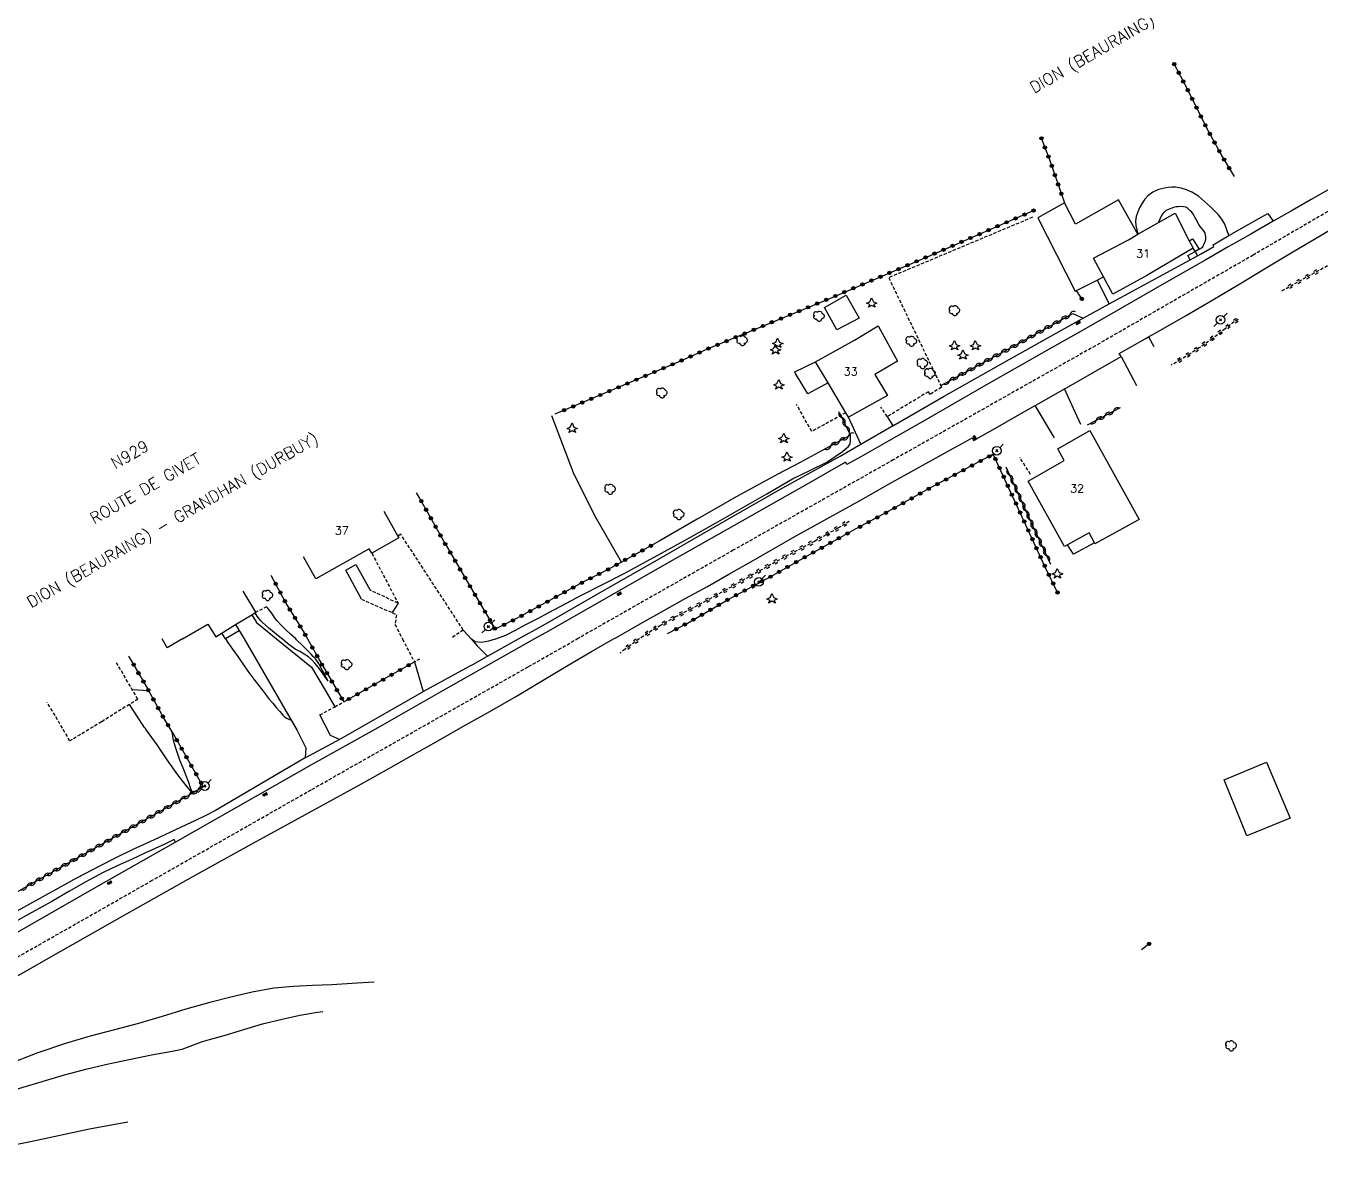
# Model space of a CAD drawing. Header units: millimetres. Extents: x 215000 to 216002, y 109000 to 110000.
# Drawn here: x 215558 to 215755.9, y 109591.9 to 109764.8 of the extents above; entities that cross this region are included whole.
import ezdxf
from ezdxf.enums import TextEntityAlignment as Align

# ---------------------------------------------------------------- set-up
doc = ezdxf.new("R2010")
doc.units = ezdxf.units.MM
doc.linetypes.add('DASHED', pattern=[0.75, 0.5, -0.25])
doc.layers.get('0').update_dxf_attribs({"linetype": 'CONTINUOUS'})
for name, color, linetype in [('W0001', 6, 'DASHED'), ('W0008', 7, 'CONTINUOUS'), ('W0014', 7, 'CONTINUOUS'), ('W0017', 7, 'CONTINUOUS'), ('W0101', 7, 'CONTINUOUS'), ('W0104', 1, 'CONTINUOUS'), ('W0105', 7, 'CONTINUOUS'), ('W0112', 1, 'DASHED'), ('W0211', 2, 'CONTINUOUS'), ('W0214', 2, 'CONTINUOUS'), ('W0220', 5, 'DASHED'), ('W0300', 7, 'CONTINUOUS'), ('W0303', 7, 'CONTINUOUS'), ('W0310', 3, 'CONTINUOUS'), ('W0322', 7, 'CONTINUOUS'), ('W0323', 7, 'CONTINUOUS'), ('W0330', 7, 'CONTINUOUS'), ('W0401', 7, 'CONTINUOUS'), ('W0473', 7, 'CONTINUOUS'), ('W0515', 5, 'CONTINUOUS'), ('W0989', 7, 'CONTINUOUS'), ('W0990', 7, 'CONTINUOUS'), ('W0991', 7, 'CONTINUOUS')]:
    doc.layers.add(name, color=color, linetype=linetype)
doc.styles.get("Standard").update_dxf_attribs({"font": 'romans.shx', "width": 0.85})

# ---------------------------------------------------------------- blocks, each defined once
blk = doc.blocks.new('T300')
for p, q in [((-0.8, 0.51), (-0.86, 0.34)), ((-0.86, 0.34), (-0.86, 0.17)), ((-0.86, 0.17), (-0.74, 0.06)), ((-0.69, 0.63), (-0.8, 0.51)), ((-0.8, -0.06), (-0.74, 0.06)), ((-0.74, 0.06), (-0.69, 0.11)), ((-0.57, 0.69), (-0.69, 0.63)), ((-0.46, 0.69), (-0.57, 0.69)), ((-0.29, 0.63), (-0.46, 0.69)), ((-0.29, 0.63), (-0.17, 0.74)), ((-0.23, 0.57), (-0.29, 0.63)), ((-0.17, 0.74), (-0.06, 0.8)), ((-0.06, 0.8), (0.06, 0.8)), ((0.06, 0.8), (0.23, 0.74)), ((0.23, 0.74), (0.34, 0.63)), ((0.34, 0.63), (0.4, 0.51)), ((0.46, 0.46), (0.34, 0.46)), ((0.4, 0.51), (0.4, 0.46)), ((0.57, 0.4), (0.46, 0.46)), ((0.57, 0.4), (0.69, 0.29)), ((0.69, 0.29), (0.74, 0.17)), ((0.74, 0.06), (0.69, -0.17)), ((0.74, 0.17), (0.74, 0.06)), ((-0.8, -0.17), (-0.8, -0.06)), ((-0.8, -0.23), (-0.8, -0.17)), ((-0.74, -0.34), (-0.8, -0.23)), ((-0.69, -0.4), (-0.74, -0.34)), ((-0.51, -0.46), (-0.69, -0.4)), ((-0.4, -0.46), (-0.51, -0.46)), ((-0.4, -0.46), (-0.34, -0.46)), ((-0.34, -0.46), (-0.34, -0.4)), ((-0.34, -0.51), (-0.34, -0.46)), ((-0.29, -0.63), (-0.34, -0.51)), ((-0.17, -0.74), (-0.29, -0.63)), ((-0.06, -0.8), (-0.17, -0.74)), ((0.06, -0.8), (-0.06, -0.8)), ((0.17, -0.74), (0.06, -0.8)), ((0.23, -0.69), (0.17, -0.74)), ((0.29, -0.46), (0.23, -0.46)), ((0.29, -0.63), (0.23, -0.69)), ((0.46, -0.4), (0.29, -0.46)), ((0.34, -0.51), (0.29, -0.63)), ((0.34, -0.51), (0.34, -0.46)), ((0.57, -0.34), (0.46, -0.4)), ((0.63, -0.29), (0.57, -0.34)), ((0.69, -0.17), (0.63, -0.29))]:
    blk.add_line(p, q)
blk = doc.blocks.new('T303')
for p, q in [((-0.77, 0), (-0.28, 0.21)), ((-0.28, -0.21), (-0.77, 0)), ((-0.28, 0.21), (0, 0.83)), ((0, 0.83), (0.28, 0.21)), ((0.28, 0.21), (0.83, 0)), ((0.83, 0), (0.28, -0.21)), ((-0.49, -0.63), (-0.28, -0.21)), ((0, -0.35), (-0.49, -0.63)), ((0.56, -0.63), (0, -0.35)), ((0.28, -0.21), (0.56, -0.63))]:
    blk.add_line(p, q)
blk = doc.blocks.new('T473')
for p, q in [((-0.166667, 0.166667), (0.166667, -0.166667)), ((-0.166667, -0.166667), (0.166667, 0.166667)), ((0.500001, 0.500001), (1.000002, 1.000002)), ((-1.000002, -1.000002), (-0.500001, -0.500001))]:
    blk.add_line(p, q)
blk.add_ellipse((0, 0), major_axis=(0.471405, 0.471405), ratio=1, start_param=5.4977871438, end_param=11.780972451)
blk = doc.blocks.new('T401')
for p, q in [((-0.3, 0.3), (0, 0.3)), ((-0.3, -0.25), (-0.3, 0.3)), ((-0.3, 0.15), (0, 0.15)), ((-0.3, 0), (0, 0)), ((0, 0.3), (0, -0.25)), ((-0.3, -0.15), (0, -0.15)), ((-0.3, -0.25), (-0.3, -0.3)), ((-0.3, -0.3), (0, -0.3)), ((0, -0.3), (0, -0.25))]:
    blk.add_line(p, q)
blk = doc.blocks.new('t220o')
at = {"color": 0, "linetype": 'Continuous'}
for p, q in [((-0.25, 0.25), (0.25, 0.25)), ((-0.25, -0.25), (0.25, -0.25))]:
    blk.add_line(p, q, dxfattribs=at)
blk = doc.blocks.new('t323o')
at = {"color": 0, "linetype": 'Continuous'}
for radius in [0.25, 0.15]:
    blk.add_circle((0, 0), radius, dxfattribs=at)
blk = doc.blocks.new('t310o')
at = {"color": 0, "linetype": 'Continuous'}
for centre, start, end in [((-0.5, 0.38), 216.8699, 323.1304), ((0.5, -0.37), 36.8699, 143.1303)]:
    blk.add_arc(centre, 0.625, start, end, dxfattribs=at)
blk = doc.blocks.new('t322o')
at = {"color": 0, "linetype": 'Continuous'}
for radius in [0.25, 0.15]:
    blk.add_circle((0, 0), radius, dxfattribs=at)

msp = doc.modelspace()

# ---------------------------------------------------------------- linework, layer by layer
at = {"layer": 'W0001'}
for points in [[(215868.84, 109800.51), (215865.46, 109798.6), (215845.57, 109787.42), (215812.33, 109768.33), (215787.76, 109754.2), (215766.14, 109741.65), (215745.66, 109729.71), (215721.54, 109715.84), (215690.62, 109698.39), (215666.14, 109684.57), (215642.26, 109671)], [(215554.7, 109621.24), (215577.05, 109633.95), (215601.71, 109648.01), (215634.86, 109666.79), (215642.26, 109671)]]:
    msp.add_lwpolyline(points, dxfattribs=at)
at = {"layer": 'W0008'}
for points in [[(215794.54, 109762.17), (215794.71, 109761.82), (215793.49, 109761.04), (215792.26, 109760.26), (215791.03, 109759.5), (215789.1, 109758.34), (215787.14, 109757.21), (215785.19, 109756.09), (215783.2, 109754.95), (215781.21, 109753.82), (215779.23, 109752.67), (215778.24, 109752.09), (215777.26, 109751.5), (215776.27, 109750.92), (215773.47, 109749.27), (215770.66, 109747.64), (215767.86, 109746), (215764.4, 109743.95), (215760.93, 109741.9), (215757.46, 109739.87), (215754.55, 109738.2), (215751.63, 109736.54), (215748.7, 109734.89)], [(215725.19, 109714.65), (215727.17, 109715.78), (215729.16, 109716.9), (215729.65, 109717.18), (215731.14, 109718.03), (215735.31, 109720.44), (215739.47, 109722.88), (215743.61, 109725.33), (215747.67, 109727.76), (215751.73, 109730.19), (215755.79, 109732.61), (215759.39, 109734.72)], [(215702.9, 109701.37), (215706.26, 109703.26), (215709.61, 109705.16), (215712.3, 109706.68), (215712.96, 109707.05), (215716.82, 109709.26), (215717.13, 109709.43), (215721.29, 109711.82), (215725.45, 109714.21)], [(215725.45, 109714.21), (215725.19, 109714.65)], [(215647.82, 109671), (215648.17, 109671.2), (215651.89, 109673.3), (215655.62, 109675.4), (215658.9, 109677.23), (215662.19, 109679.05), (215665.47, 109680.89), (215668.84, 109682.8), (215672.2, 109684.73), (215675.56, 109686.65), (215678.97, 109688.56), (215682.38, 109690.45), (215685.8, 109692.35), (215690.01, 109694.71), (215694.21, 109697.08), (215698.43, 109699.42), (215699.85, 109700.19), (215701.27, 109700.97), (215702.69, 109701.74), (215702.9, 109701.37)], [(215609.32, 109648.83), (215613.11, 109650.98), (215616.9, 109653.13), (215620.69, 109655.29), (215624.8, 109657.61), (215628.92, 109659.93), (215633.01, 109662.28), (215636.83, 109664.54), (215640.64, 109666.82), (215644.46, 109669.07), (215647.82, 109671)], [(215553.15, 109617.49), (215563.29, 109623.27), (215573.44, 109629.03), (215583.61, 109634.74), (215592.17, 109639.46), (215600.74, 109644.15), (215609.32, 109648.83)], [(215580.87, 109639.91), (215568.36, 109632.86), (215552.76, 109623.91), (215550.82, 109624.39)]]:
    msp.add_lwpolyline(points, dxfattribs=at)
at = {"layer": 'W0014'}
for points in [[(215740.79, 109732.05), (215741.94, 109732.7), (215746.54, 109735.29), (215747.92, 109736.09), (215748.7, 109734.89)], [(215748.7, 109734.89), (215745.28, 109732.93), (215741.85, 109730.96), (215738.42, 109729), (215732.06, 109725.35), (215725.7, 109721.69), (215719.33, 109718.05), (215714.47, 109715.3), (215709.61, 109712.56), (215704.76, 109709.81), (215699.81, 109706.98), (215694.87, 109704.13), (215689.93, 109701.3), (215687.8, 109700.09), (215685.67, 109698.88), (215683.54, 109697.67), (215683.3, 109698.02), (215677.8, 109694.9), (215667.45, 109689.01), (215656.1, 109682.61), (215643.85, 109675.6), (215637.9, 109672.21), (215635.74, 109671)], [(215737.72, 109729.88), (215739.66, 109731.02), (215739.55, 109731.29), (215740.79, 109732.05)], [(215684.08, 109699.89), (215685.66, 109700.8), (215690.41, 109703.54), (215690.53, 109703.61), (215698.4, 109708.13), (215709.18, 109714.21), (215718.54, 109719.45), (215719.64, 109720.05), (215723.64, 109722.23), (215736.04, 109728.96), (215737.16, 109729.57), (215737.72, 109729.88)], [(215633.31, 109671), (215637.01, 109673.07), (215647.1, 109678.88), (215653.83, 109682.69), (215664.08, 109688.6), (215673.28, 109693.86), (215682.52, 109698.94)], [(215682.52, 109698.94), (215684.08, 109699.89)], [(215600.68, 109652.81), (215606.09, 109655.72), (215618.68, 109662.92), (215618.75, 109662.96), (215625.81, 109666.82), (215626.31, 109667.1), (215628.58, 109668.36), (215633.31, 109671)], [(215635.74, 109671), (215631.06, 109668.37), (215621.78, 109663.14), (215611.8, 109657.41), (215601.9, 109651.91)], [(215600.68, 109652.81), (215586.99, 109644.76), (215585.38, 109643.94), (215584.1, 109643.36), (215577.58, 109640.3), (215574.21, 109638.76), (215571.6, 109637.47), (215569.32, 109636.31), (215565.7, 109634.44), (215555.66, 109628.86), (215549.07, 109625.12), (215548.21, 109624.63), (215530.85, 109614.54), (215531.41, 109613.18)], [(215601.9, 109651.91), (215580.87, 109639.91)], [(215580.87, 109639.91), (215580.67, 109640.34), (215579.2, 109639.65), (215577.73, 109638.97), (215576.27, 109638.28), (215574.1, 109637.29), (215571.93, 109636.3), (215569.78, 109635.27), (215567.14, 109633.86), (215564.54, 109632.37), (215561.94, 109630.88), (215558.86, 109629.18), (215555.79, 109627.46), (215552.78, 109625.66), (215552.12, 109625.24), (215551.47, 109624.82), (215550.82, 109624.39)]]:
    msp.add_lwpolyline(points, dxfattribs=at)
at = {"layer": 'W0017'}
for points in [[(215721.78, 109725.88), (215723.64, 109722.23)], [(215718.07, 109720.79), (215719.64, 109720.05)], [(215729.65, 109717.18), (215730.47, 109715.71)], [(215725.45, 109714.21), (215727.81, 109709.78)], [(215719.32, 109703.82), (215716.82, 109709.26)], [(215715.27, 109701.77), (215712.3, 109706.68)], [(215685.66, 109700.8), (215683.76, 109704.92)], [(215689.71, 109705.01), (215690.53, 109703.61)], [(215592.52, 109674.69), (215593.22, 109673.5), (215596.32, 109671)], [(215590.05, 109673.2), (215591.33, 109671)], [(215591.33, 109671), (215599.44, 109657.03)], [(215596.32, 109671), (215601.67, 109666.69), (215603.91, 109662.93)], [(215624.85, 109672.37), (215624.99, 109672.21), (215626.05, 109671)], [(215626.05, 109671), (215626.96, 109669.97), (215628.58, 109668.36)], [(215617.38, 109667.49), (215618.75, 109662.96)], [(215603.91, 109662.93), (215605.21, 109660.63)], [(215605.91, 109655.62), (215604.53, 109656.24), (215602.92, 109659.39)], [(215599.44, 109657.03), (215600.78, 109654.37), (215600.68, 109652.81)]]:
    msp.add_lwpolyline(points, dxfattribs=at)
at = {"layer": 'W0101'}
for points in [[(215726.59, 109732.05), (215728.04, 109732.88), (215731.18, 109734.69), (215733.71, 109736.13), (215735.89, 109731.89), (215736.47, 109730.76)], [(215724.19, 109723.74), (215722.77, 109726.38), (215721.26, 109729.21), (215726.59, 109732.05)], [(215736.47, 109730.76), (215729.38, 109726.59)], [(215729.38, 109726.59), (215728.92, 109726.32), (215724.19, 109723.74)], [(215612.72, 109690.55), (215614.85, 109686.73), (215614.99, 109686.47), (215610.89, 109684.1), (215610.49, 109684.8), (215602.32, 109680.22)], [(215602.32, 109680.22), (215600.44, 109683.58)], [(215581.92, 109671), (215585.79, 109673.27), (215587, 109671.35), (215590.05, 109673.2), (215592.52, 109674.69), (215593.15, 109675.08), (215591.18, 109678.32)], [(215581.92, 109671), (215579.59, 109669.64), (215578.79, 109671)]]:
    msp.add_lwpolyline(points, dxfattribs=at)
for points in [[(215687.8, 109711.45), (215689.76, 109708.21), (215683.76, 109704.92), (215683.37, 109705.6), (215680.65, 109710.19), (215678.75, 109713.4), (215684.68, 109716.72), (215688.3, 109718.88), (215691.27, 109713.5)], [(215720.69, 109702.89), (215728.22, 109689.28), (215721.44, 109685.55), (215721.37, 109685.7), (215720.59, 109687.22), (215717.25, 109685.39), (215716.82, 109685.16), (215711.24, 109695.13), (215716.76, 109698.32), (215715.77, 109700.07)]]:
    msp.add_lwpolyline(points, close=True, dxfattribs=at)
at = {"layer": 'W0104'}
for points in [[(215728.04, 109732.88), (215725.05, 109738.18), (215718.51, 109734.45), (215716.82, 109737.68), (215712.72, 109735.42), (215718.46, 109724.19), (215718.64, 109724.29), (215721.78, 109725.88), (215722.77, 109726.38)], [(215680.65, 109710.19), (215677.55, 109708.47), (215675.69, 109711.58), (215675.56, 109711.84), (215678.75, 109713.4)], [(215721.37, 109685.7), (215718.2, 109683.95), (215717.25, 109685.39)]]:
    msp.add_lwpolyline(points, dxfattribs=at)
for points in [[(215680.12, 109721.7), (215683.41, 109723.56), (215685.4, 109720.08), (215682, 109718.26)], [(215744.7, 109640.9), (215741.21, 109649.48), (215747.72, 109652.19), (215751.31, 109643.6)]]:
    msp.add_lwpolyline(points, close=True, dxfattribs=at)
at = {"layer": 'W0105'}
for points in [[(215735.89, 109731.89), (215736.38, 109732.2), (215737.38, 109730.59), (215736.8, 109730.23), (215736.47, 109730.76)], [(215736.04, 109728.96), (215735.68, 109729.63), (215736.8, 109730.23), (215737.15, 109729.59), (215737.16, 109729.57)], [(215609.29, 109677.07), (215606.88, 109681.54), (215608.44, 109682.41), (215610.64, 109678.46)], [(215614.88, 109676.48), (215614, 109675.03)], [(215588.49, 109671), (215587.93, 109671.91)], [(215590.59, 109672.27), (215588.49, 109671)]]:
    msp.add_lwpolyline(points, dxfattribs=at)
at = {"layer": 'W0112'}
for points in [[(215711.9, 109735.48), (215689.92, 109726.25)], [(215689.92, 109726.25), (215697.89, 109709.74)], [(215697.89, 109709.74), (215697.99, 109709.49), (215696.24, 109708.4), (215696, 109708.81), (215689.71, 109705.01), (215688.72, 109706.44)], [(215683.37, 109705.6), (215678.15, 109702.74), (215675.84, 109706.85)], [(215711.59, 109696.17), (215710, 109698.73)], [(215624.85, 109672.37), (215615.31, 109687.01), (215614.85, 109686.73)], [(215610.89, 109684.1), (215614.88, 109676.48), (215614.6, 109676.64)], [(215609.29, 109677.07), (215614, 109675.03)], [(215614.88, 109676.48), (215610.64, 109678.46)], [(215594.79, 109675.93), (215593.15, 109675.08)], [(215614, 109675.03), (215614.65, 109674.67), (215614.41, 109673.23), (215615.56, 109671)], [(215615.56, 109671), (215617.38, 109667.49)], [(215624.85, 109672.37), (215623.01, 109671.13)], [(215575.11, 109661.8), (215571.84, 109667.34)], [(215618.19, 109667.94), (215617.38, 109667.49)], [(215575.11, 109661.8), (215573.81, 109661), (215569.54, 109658.33), (215569.53, 109658.32), (215564.71, 109655.42), (215562.03, 109659.97), (215561.2, 109661.3)], [(215602.92, 109659.39), (215605.21, 109660.63), (215606.59, 109661.38)]]:
    msp.add_lwpolyline(points, dxfattribs=at)
at = {"layer": 'W0211'}
for points in [[(215741.94, 109732.7), (215741.62, 109733.56), (215741.3, 109734.41), (215740.89, 109735.21), (215740.36, 109735.88), (215739.75, 109736.49), (215739.11, 109737.08), (215738.22, 109737.91), (215737.29, 109738.7), (215736.27, 109739.34), (215735.48, 109739.68), (215734.64, 109739.95), (215733.79, 109740.09), (215733.22, 109740.1), (215732.64, 109740.05), (215732.08, 109739.96), (215731.17, 109739.71), (215730.3, 109739.32), (215729.55, 109738.79), (215729.07, 109738.27), (215728.66, 109737.65), (215728.32, 109737.01), (215728.01, 109736.32), (215727.76, 109735.6), (215727.64, 109734.87), (215727.7, 109734.21), (215727.87, 109733.55), (215728.04, 109732.88)], [(215679.77, 109699.81), (215676.37, 109698.01), (215672.96, 109696.21), (215669.58, 109694.38), (215666.58, 109692.72), (215663.6, 109691.03), (215660.63, 109689.33), (215658.69, 109688.21), (215656.76, 109687.08), (215654.83, 109685.95)], [(215599.23, 109671), (215598.46, 109671.74), (215597.74, 109672.42), (215597.02, 109673.09), (215596.36, 109673.82), (215596.01, 109674.29), (215595.67, 109674.78), (215595.33, 109675.26), (215595.15, 109675.49), (215594.97, 109675.71), (215594.79, 109675.93)], [(215588.49, 109671), (215588.85, 109670.48), (215589.22, 109669.96), (215589.58, 109669.45), (215590.36, 109668.33), (215591.13, 109667.21), (215591.91, 109666.09), (215592.98, 109664.65), (215594.08, 109663.22), (215595.2, 109661.82), (215595.73, 109661.17), (215596.26, 109660.54), (215596.8, 109659.91), (215597.04, 109659.62), (215597.27, 109659.34), (215597.54, 109659.09), (215597.85, 109658.9), (215598.2, 109658.74), (215598.54, 109658.58)], [(215604.21, 109664.55), (215603.99, 109664.97), (215603.76, 109665.39), (215603.53, 109665.8), (215603.14, 109666.52), (215602.75, 109667.23), (215602.29, 109667.9), (215601.93, 109668.33), (215601.54, 109668.74), (215601.14, 109669.14), (215600.26, 109670.02), (215599.36, 109670.88), (215599.23, 109671)], [(215576.76, 109663.07), (215574.26, 109663.23)], [(215583.46, 109647.42), (215583.17, 109648.23), (215582.88, 109649.04), (215582.58, 109649.84), (215582.06, 109651.17), (215581.52, 109652.49), (215581.04, 109653.83), (215580.83, 109654.48), (215580.64, 109655.14), (215580.49, 109655.8), (215580.43, 109656.14), (215580.38, 109656.47), (215580.33, 109656.8)], [(215611.23, 109618.52), (215608.61, 109618.37), (215604.77, 109618.14), (215601.8, 109618.01), (215598.83, 109617.88), (215595.89, 109617.6), (215592.6, 109617.01), (215589.33, 109616.24), (215586.08, 109615.4), (215582.44, 109614.38), (215578.82, 109613.27), (215575.2, 109612.19), (215571.51, 109611.21), (215567.82, 109610.25), (215564.16, 109609.2), (215559.65, 109607.65), (215555.2, 109605.95)]]:
    msp.add_lwpolyline(points, dxfattribs=at)
at = {"layer": 'W0214'}
for points in [[(215737.38, 109730.59), (215737.52, 109730.66), (215737.65, 109730.72), (215737.78, 109730.8), (215737.94, 109730.98), (215738.07, 109731.2), (215738.19, 109731.44), (215738.29, 109731.66), (215738.37, 109731.9), (215738.42, 109732.13), (215738.44, 109732.47), (215738.39, 109732.82), (215738.29, 109733.15), (215738.08, 109733.47), (215737.8, 109733.76), (215737.54, 109734.07), (215737.34, 109734.4), (215737.16, 109734.76), (215736.98, 109735.1), (215736.76, 109735.5), (215736.53, 109735.89), (215736.26, 109736.25), (215735.98, 109736.54), (215735.68, 109736.81), (215735.35, 109737.01), (215734.98, 109737.1), (215734.58, 109737.12), (215734.18, 109737.1), (215733.9, 109737.07), (215733.62, 109737.01), (215733.35, 109736.93), (215732.8, 109736.73), (215732.27, 109736.45), (215731.84, 109736.09), (215731.57, 109735.67), (215731.38, 109735.18), (215731.18, 109734.69)], [(215629.77, 109671), (215629.86, 109671.02), (215631.39, 109671.59), (215632.87, 109672.36), (215634.33, 109673.15), (215636.15, 109674.09), (215637.96, 109675.06), (215639.76, 109676.03), (215642.95, 109677.68), (215646.15, 109679.32), (215649.34, 109680.98), (215654.07, 109683.51), (215658.77, 109686.09), (215663.45, 109688.7), (215667.38, 109690.95), (215671.3, 109693.22), (215675.23, 109695.47), (215677.84, 109696.77), (215680.46, 109698.06), (215682.83, 109699.69), (215683.28, 109700.04), (215683.72, 109700.41), (215684.02, 109700.83), (215684.1, 109701.25), (215684.09, 109701.71), (215684.08, 109702.16)], [(215597.14, 109671), (215596.81, 109671.26), (215595.67, 109672.22), (215595.14, 109672.65), (215594.61, 109673.09), (215594.11, 109673.57), (215593.91, 109673.79), (215593.72, 109674.02), (215593.53, 109674.26), (215593.36, 109674.5), (215593.2, 109674.76), (215593.04, 109675.01)], [(215604.21, 109664.55), (215603.7, 109665.28), (215603.19, 109666.01), (215602.65, 109666.71), (215602.19, 109667.26), (215601.7, 109667.79), (215601.18, 109668.27), (215600.54, 109668.7), (215599.85, 109669.07), (215599.17, 109669.46), (215597.97, 109670.33), (215597.14, 109671)], [(215624.99, 109672.21), (215625.53, 109671.62), (215626.08, 109671.04), (215626.13, 109671)], [(215626.13, 109671), (215626.68, 109670.63), (215627.67, 109670.51), (215628.78, 109670.73), (215629.77, 109671)], [(215583.46, 109647.42), (215582.7, 109648.36), (215581.94, 109649.3), (215581.19, 109650.24), (215579.58, 109652.5), (215578.03, 109654.8), (215576.43, 109657.06), (215576.25, 109657.3), (215576.07, 109657.54), (215575.89, 109657.78), (215573.81, 109661)]]:
    msp.add_lwpolyline(points, dxfattribs=at)
at = {"layer": 'W0220'}
for points in [[(215750.04, 109724.25), (215758.42, 109728.89)], [(215743.35, 109719.93), (215741.39, 109718.43), (215739.42, 109716.94), (215737.42, 109715.52), (215736, 109714.61), (215734.57, 109713.74), (215733.13, 109712.86)], [(215683.89, 109688.95), (215682.12, 109687.94), (215680.36, 109686.92), (215678.58, 109685.93), (215676.58, 109684.86), (215674.57, 109683.82), (215672.57, 109682.76), (215670.57, 109681.64), (215668.58, 109680.5), (215666.58, 109679.37), (215665.06, 109678.51), (215663.53, 109677.66), (215662.01, 109676.81), (215659.67, 109675.58), (215657.32, 109674.37), (215655.02, 109673.08), (215653.72, 109672.28), (215652.42, 109671.45), (215651.77, 109671)], [(215651.77, 109671), (215651.15, 109670.58), (215650.38, 109670.01), (215649.62, 109669.43), (215648.86, 109668.85)]]:
    msp.add_lwpolyline(points, dxfattribs=at)
at = {"layer": 'W0310'}
for points in [[(215697.89, 109709.74), (215709.4, 109715.96), (215718.07, 109720.79)], [(215720.33, 109703.73), (215725.37, 109706.38)], [(215684.08, 109702.16), (215682.44, 109705.52)], [(215684.08, 109702.16), (215679.77, 109699.81)], [(215707.85, 109697.35), (215712.19, 109687.77), (215714.68, 109682.42)], [(215584.42, 109647.98), (215583.46, 109647.42), (215573.03, 109641.57), (215554.86, 109631.32), (215548.95, 109628.04)]]:
    msp.add_lwpolyline(points, dxfattribs=at)
at = {"layer": 'W0322'}
for points in [[(215656.1, 109671.82), (215659.13, 109673.41), (215665.37, 109677.05), (215671.89, 109680.54), (215677.99, 109684.03), (215684.22, 109687.47)], [(215654.83, 109685.95), (215654.84, 109685.96), (215649.06, 109682.77), (215646.84, 109681.55), (215643.25, 109679.74), (215639.74, 109677.82), (215633.01, 109674.11), (215629.76, 109672.52)], [(215580.33, 109656.8), (215579.02, 109658.97), (215576.76, 109663.07)]]:
    msp.add_lwpolyline(points, dxfattribs=at)
at = {"layer": 'W0323'}
for points in [[(215733.48, 109759.12), (215735.61, 109755.02), (215738.53, 109749.18), (215740.93, 109744.78), (215742.74, 109741.72)], [(215713.25, 109747.63), (215714.5, 109744.34), (215716.82, 109737.68)], [(215638.9, 109705.42), (215646.67, 109708.67), (215658.15, 109713.55), (215662.21, 109715.35), (215680.92, 109723.09), (215697.12, 109730), (215712.08, 109736.52)], [(215719.66, 109722.69), (215718.64, 109724.29)], [(215715.83, 109677.93), (215713.86, 109681.99), (215705.92, 109699.25), (215696.02, 109693.96), (215689.85, 109690.48), (215684.22, 109687.47)], [(215617.67, 109693.36), (215618.24, 109692.44), (215622.04, 109685.65), (215625.98, 109678.91), (215629.76, 109672.52)], [(215595.45, 109680.74), (215595.49, 109680.68), (215597.89, 109676.23), (215600.54, 109671.92), (215601.05, 109671)], [(215601.05, 109671), (215602.91, 109667.65), (215606.59, 109661.38), (215613.12, 109665.09), (215617.38, 109667.49)], [(215573.68, 109668.38), (215574.28, 109667.38), (215576.76, 109663.07)], [(215580.33, 109656.8), (215585.1, 109648.41), (215584.42, 109647.98)], [(215729.85, 109624.46), (215728.58, 109623.45)]]:
    msp.add_lwpolyline(points, dxfattribs=at)
at = {"layer": 'W0330'}
msp.add_lwpolyline([(215649.06, 109682.77), (215644.92, 109689.95), (215641.72, 109696.43), (215638.38, 109705.12)], dxfattribs=at)
at = {"layer": 'W0515'}
for points in [[(215545.14, 109597.1), (215544.92, 109598.48), (215557.04, 109602.32), (215563.9, 109604.33), (215567.35, 109605.26), (215570.62, 109606.04), (215577.19, 109607.43), (215580.33, 109607.95), (215581.86, 109608.3), (215584.96, 109609.44), (215586.06, 109609.77), (215588.29, 109610.38), (215594.17, 109612.13), (215597.14, 109612.89), (215599.84, 109613.46), (215602.55, 109613.95), (215603.36, 109614.04)], [(215573.54, 109597.11), (215567.68, 109596.03), (215558.68, 109594.11), (215547.67, 109591.92), (215545.43, 109595.85)]]:
    msp.add_lwpolyline(points, dxfattribs=at)

# ---------------------------------------------------------------- block references
at = {"layer": 'W0220'}
for p, rotation in [((215753.98, 109726.43), 28.99652661630761), ((215755.29, 109727.15), 28.99652661630761), ((215751.35, 109724.97), 28.99652661630761), ((215752.66, 109725.7), 28.99652661630761), ((215740.61, 109717.85), 217.2881075871906), ((215741.81, 109718.76), 217.2881075874596), ((215743, 109719.66), 217.2881075874596), ((215738.2, 109716.07), 215.3483871571704), ((215739.42, 109716.94), 215.3483871571704), ((215735.69, 109714.42), 211.3261612410465), ((215736.96, 109715.22), 212.6778464911958), ((215734.41, 109713.64), 211.3552667286329), ((215683.19, 109688.55), 209.8635348306313), ((215679.28, 109686.32), 209.2841795487506), ((215680.59, 109687.05), 209.8251323209108), ((215681.89, 109687.8), 209.8251323209108), ((215675.31, 109684.2), 207.402582921601), ((215676.64, 109684.89), 208.0367533843792), ((215677.96, 109685.6), 208.0367533843792), ((215672.65, 109682.8), 207.9801729297522), ((215673.98, 109683.51), 207.9801729297522), ((215668.74, 109680.59), 209.7572575319319), ((215670.04, 109681.34), 209.7572575319319), ((215671.34, 109682.07), 209.1660932079158), ((215664.82, 109678.38), 209.2075964710344), ((215666.13, 109679.11), 209.3541788123928), ((215667.43, 109679.85), 209.6241740745801), ((215662.2, 109676.92), 208.9717607432706), ((215663.51, 109677.64), 208.9717607432706), ((215658.21, 109674.83), 207.3512051482768), ((215659.54, 109675.52), 207.3512051482768), ((215660.87, 109676.21), 207.7494418607218), ((215654.29, 109672.63), 211.4950282788132), ((215655.58, 109673.39), 209.3163232198367), ((215656.89, 109674.12), 209.3163232198367), ((215651.25, 109670.65), 214.3527760679444), ((215653.02, 109671.83), 212.6456211850809), ((215650.05, 109669.76), 217.3830517066057)]:
    msp.add_blockref('t220o', p, dxfattribs=dict(at, rotation=rotation))
at = {"layer": 'W0300', "rotation": 359.9999899820874}
for p in [(215679.29, 109720.34), (215700.03, 109721.2), (215667.56, 109716.63), (215693.42, 109716.52), (215695.12, 109713.12), (215696.27, 109711.6), (215655.27, 109708.62), (215647.35, 109693.9), (215657.84, 109690.03), (215594.94, 109677.66), (215607.06, 109667.08), (215742.31, 109608.78)]:
    msp.add_blockref('T300', p, dxfattribs=at)
at = {"layer": 'W0303', "rotation": 359.9999899820874}
for p in [(215687.3, 109722.35), (215672.93, 109716.19), (215699.98, 109715.83), (215703.16, 109715.83), (215672.6, 109715.2), (215701.26, 109714.4), (215673.11, 109709.84), (215641.51, 109703.2), (215673.86, 109701.65), (215674.35, 109698.8), (215715.7, 109680.94), (215672.05, 109677.11)]:
    msp.add_blockref('T303', p, dxfattribs=at)
at = {"layer": 'W0310'}
for p, rotation in [((215716.32, 109719.81), 29.13363116413165), ((215717.63, 109720.54), 29.13363116413165), ((215712.39, 109717.62), 29.13363116413165), ((215713.7, 109718.35), 29.13363116413165), ((215715.01, 109719.08), 29.13363116413165), ((215709.77, 109716.16), 29.13363116413165), ((215711.08, 109716.89), 29.13363116413165), ((215705.81, 109714.02), 28.36187662122057), ((215707.13, 109714.73), 28.36187662122057), ((215708.45, 109715.44), 28.36187662122057), ((215701.85, 109711.88), 28.36187662122057), ((215703.17, 109712.59), 28.36187662122057), ((215704.49, 109713.31), 28.36187662122057), ((215699.21, 109710.46), 28.36187662122057), ((215700.53, 109711.17), 28.36187662122057), ((215724.31, 109705.82), 27.7571352478426), ((215682.77, 109704.86), 116.0171106364962), ((215683.42, 109703.51), 116.0171106364962), ((215721.65, 109704.43), 27.7571352478426), ((215722.98, 109705.13), 27.7571352478426), ((215683.72, 109701.97), 208.6728267005751), ((215681.09, 109700.53), 208.6728267005751), ((215682.4, 109701.25), 208.6728267005751), ((215708.44, 109696.06), 294.3258472040255), ((215709.06, 109694.69), 294.3258472040255), ((215709.67, 109693.33), 294.3258472040255), ((215710.29, 109691.96), 294.3258472040255), ((215710.91, 109690.59), 294.3258472040255), ((215711.53, 109689.23), 294.3258472040255), ((215712.14, 109687.86), 294.3258472040255), ((215712.78, 109686.5), 295.005155666602), ((215713.41, 109685.14), 295.005155666602), ((215714.05, 109683.78), 295.005155666602), ((215581.65, 109646.4), 209.2580257219344), ((215582.96, 109647.13), 209.2580257219344), ((215584.26, 109647.88), 210.3791260108094), ((215579.03, 109644.94), 209.2580257219344), ((215580.34, 109645.67), 209.2580257219344), ((215575.11, 109642.74), 209.2580257219344), ((215576.42, 109643.47), 209.2580257219344), ((215577.72, 109644.2), 209.2580257219344), ((215571.18, 109640.53), 209.44419478217), ((215572.49, 109641.27), 209.44419478217), ((215573.8, 109642), 209.2580257219344), ((215567.27, 109638.32), 209.44419478217), ((215568.57, 109639.06), 209.44419478217), ((215569.88, 109639.79), 209.44419478217), ((215564.65, 109636.84), 209.44419478217), ((215565.96, 109637.58), 209.44419478217), ((215560.73, 109634.63), 209.44419478217), ((215562.04, 109635.37), 209.44419478217), ((215563.35, 109636.11), 209.44419478217), ((215558.12, 109633.16), 209.44419478217), ((215559.43, 109633.89), 209.44419478217)]:
    msp.add_blockref('t310o', p, dxfattribs=dict(at, rotation=rotation))
at = {"layer": 'W0322'}
for p, rotation in [((215682.31, 109686.41), 28.92234296979688), ((215683.62, 109687.14), 28.92234296979688), ((215652.25, 109684.54), 208.8936542202975), ((215653.56, 109685.26), 208.8936542202975), ((215678.37, 109684.24), 28.92234296979688), ((215679.68, 109684.96), 28.92234296979688), ((215681, 109685.69), 28.92234296979688), ((215648.31, 109682.36), 208.8852141139204), ((215649.62, 109683.09), 208.8936542202975), ((215650.94, 109683.81), 208.8936542202975), ((215675.76, 109682.75), 29.69333451516277), ((215677.07, 109683.5), 29.69333451516277), ((215644.32, 109680.28), 206.7877432576094), ((215645.66, 109680.96), 206.7877432576094), ((215647, 109681.64), 208.8852141139204), ((215671.85, 109680.53), 28.19687934292461), ((215673.16, 109681.27), 29.69333451516277), ((215674.46, 109682.01), 29.69333451516277), ((215641.67, 109678.87), 208.7134374912473), ((215642.99, 109679.59), 208.7134374912473), ((215667.89, 109678.4), 28.19687934292461), ((215669.21, 109679.11), 28.19687934292461), ((215670.53, 109679.82), 28.19687934292461), ((215637.73, 109676.71), 208.8264737643926), ((215639.04, 109677.43), 208.8264737643926), ((215640.36, 109678.15), 208.7134374912473), ((215665.25, 109676.98), 30.23987554443888), ((215666.57, 109677.69), 28.19687934292461), ((215633.78, 109674.54), 208.8264737643926), ((215635.1, 109675.26), 208.8264737643926), ((215636.41, 109675.98), 208.8264737643926), ((215661.36, 109674.71), 30.23987554443888), ((215662.65, 109675.47), 30.23987554443888), ((215663.95, 109676.22), 30.23987554443888), ((215631.11, 109673.18), 206.1186548038127), ((215632.46, 109673.84), 206.1186548038127), ((215657.43, 109672.52), 27.69687602545772), ((215658.76, 109673.22), 27.69687602545772), ((215660.06, 109673.96), 30.23987554443888), ((215577.48, 109661.75), 118.8274251627532), ((215578.21, 109660.44), 118.8274251627532), ((215578.93, 109659.13), 118.8274251627532), ((215579.7, 109657.84), 121.2084262380391)]:
    msp.add_blockref('t322o', p, dxfattribs=dict(at, rotation=rotation))
at = {"layer": 'W0323'}
for p, rotation in [((215733.58, 109758.92), 297.5462692868219), ((215734.27, 109757.59), 297.5462692868219), ((215734.96, 109756.26), 297.5462692868219), ((215735.66, 109754.93), 296.5140553577334), ((215736.33, 109753.59), 296.5140553577334), ((215737, 109752.25), 296.5140553577334), ((215737.67, 109750.9), 296.5140553577334), ((215738.34, 109749.56), 296.5140553577334), ((215713.28, 109747.56), 290.7915479758286), ((215739.04, 109748.24), 298.6323714933585), ((215713.81, 109746.16), 290.7915479758286), ((215739.76, 109746.92), 298.6323714933585), ((215740.48, 109745.6), 298.6323714933585), ((215714.34, 109744.76), 290.7915479758286), ((215741.21, 109744.3), 300.6327301940405), ((215714.85, 109743.34), 289.1793413482977), ((215715.34, 109741.93), 289.1793413482977), ((215741.98, 109743.01), 300.6327301940405), ((215715.83, 109740.51), 289.1793413482977), ((215716.32, 109739.09), 289.1793413482977), ((215710.69, 109735.91), 23.52362564791929), ((215712.07, 109736.51), 23.52362564791929), ((215706.57, 109734.12), 23.52362564791929), ((215707.94, 109734.71), 23.52362564791929), ((215709.32, 109735.31), 23.52362564791929), ((215701.06, 109731.72), 23.52362564791929), ((215702.44, 109732.32), 23.52362564791929), ((215703.81, 109732.92), 23.52362564791929), ((215705.19, 109733.52), 23.52362564791929), ((215696.94, 109729.93), 23.09695389973304), ((215698.31, 109730.52), 23.52362564791929), ((215699.69, 109731.12), 23.52362564791929), ((215692.8, 109728.16), 23.09695389973304), ((215694.18, 109728.75), 23.09695389973304), ((215695.56, 109729.34), 23.09695389973304), ((215687.28, 109725.81), 23.09695389973304), ((215688.66, 109726.4), 23.09695389973304), ((215690.04, 109726.98), 23.09695389973304), ((215691.42, 109727.57), 23.09695389973304), ((215683.14, 109724.04), 23.09695389973304), ((215684.52, 109724.63), 23.09695389973304), ((215685.9, 109725.22), 23.09695389973304), ((215678.99, 109722.3), 22.47943439706112), ((215680.38, 109722.87), 22.47943439706112), ((215681.76, 109723.45), 23.09695389973304), ((215719.45, 109723.02), 122.5222994433713), ((215673.45, 109720), 22.47943439706112), ((215674.83, 109720.58), 22.47943439706112), ((215676.22, 109721.15), 22.47943439706112), ((215677.61, 109721.72), 22.47943439706112), ((215669.29, 109718.28), 22.47943439706112), ((215670.68, 109718.86), 22.47943439706112), ((215672.06, 109719.43), 22.47943439706112), ((215663.75, 109715.99), 22.47943439706112), ((215665.13, 109716.56), 22.47943439706112), ((215666.52, 109717.14), 22.47943439706112), ((215667.9, 109717.71), 22.47943439706112), ((215659.62, 109714.2), 23.9572512216995), ((215660.99, 109714.81), 23.9572512216995), ((215662.36, 109715.41), 22.47943439706112), ((215655.48, 109712.42), 23.02073813647277), ((215656.87, 109713), 23.02073813647277), ((215658.25, 109713.59), 23.9572512216995), ((215649.96, 109710.07), 23.02073813647277), ((215651.34, 109710.66), 23.02073813647277), ((215652.72, 109711.24), 23.02073813647277), ((215654.1, 109711.83), 23.02073813647277), ((215645.82, 109708.31), 22.7417040481762), ((215647.2, 109708.9), 23.02073813647277), ((215648.58, 109709.48), 23.02073813647277), ((215640.29, 109706), 22.7417040481762), ((215641.67, 109706.57), 22.7417040481762), ((215643.05, 109707.15), 22.7417040481762), ((215644.44, 109707.73), 22.7417040481762), ((215703.98, 109698.22), 208.1412870238939), ((215705.3, 109698.92), 208.1412870238939), ((215706.25, 109698.52), 114.7115268312018), ((215700.01, 109696.09), 208.1412870238939), ((215701.34, 109696.8), 208.1412870238939), ((215702.66, 109697.51), 208.1412870238939), ((215706.88, 109697.15), 114.7115268312018), ((215697.37, 109694.68), 208.1412870238939), ((215698.69, 109695.39), 208.1412870238939), ((215707.51, 109695.79), 114.7115268312018), ((215708.13, 109694.43), 114.7115268312018), ((215693.43, 109692.5), 209.392086637594), ((215694.74, 109693.24), 209.392086637594), ((215696.05, 109693.97), 208.1412870238939), ((215708.76, 109693.07), 114.7115268312018), ((215618.45, 109692.08), 299.2205539575573), ((215619.18, 109690.77), 299.2205539575573), ((215689.51, 109690.3), 208.1749166876579), ((215690.82, 109691.03), 209.392086637594), ((215692.12, 109691.76), 209.392086637594), ((215709.39, 109691.7), 114.7115268312018), ((215710.02, 109690.34), 114.7115268312018), ((215619.91, 109689.46), 299.2205539575573), ((215620.64, 109688.15), 299.2205539575573), ((215685.54, 109688.17), 208.1749166876579), ((215686.86, 109688.88), 208.1749166876579), ((215688.18, 109689.59), 208.1749166876579), ((215710.64, 109688.98), 114.7115268312018), ((215621.37, 109686.84), 299.2205539575573), ((215711.27, 109687.62), 114.7115268312018), ((215711.9, 109686.25), 114.7115268312018), ((215622.11, 109685.53), 300.2802126600375), ((215622.86, 109684.24), 300.2802126600375), ((215712.52, 109684.89), 114.7115268312018), ((215623.62, 109682.94), 300.2802126600375), ((215713.15, 109683.53), 114.7115268312018), ((215624.38, 109681.64), 300.2802126600375), ((215625.13, 109680.35), 300.2802126600375), ((215713.78, 109682.17), 114.7115268312018), ((215714.43, 109680.82), 115.9489437258507), ((215596.17, 109679.43), 298.3383478927385), ((215625.89, 109679.05), 300.2802126600375), ((215715.09, 109679.47), 115.9489437258507), ((215596.88, 109678.11), 298.3383478927385), ((215597.59, 109676.79), 298.3383478927385), ((215626.65, 109677.76), 300.663448909003), ((215627.42, 109676.47), 300.663448909003), ((215715.74, 109678.12), 115.9489437258507), ((215598.35, 109675.49), 301.556296281235), ((215628.18, 109675.18), 300.663448909003), ((215599.13, 109674.21), 301.556296281235), ((215599.92, 109672.93), 301.556296281235), ((215628.95, 109673.89), 300.663448909003), ((215629.71, 109672.6), 300.663448909003), ((215600.69, 109671.65), 299.0203581399994), ((215601.78, 109669.69), 299.020358139764), ((215602.51, 109668.38), 299.020358139764), ((215574.45, 109667.09), 299.9176089128902), ((215603.25, 109667.07), 300.4128525529198), ((215616.51, 109666.99), 29.37116472835154), ((215575.19, 109665.79), 299.9176089128902), ((215575.94, 109664.49), 299.9176089128902), ((215604.01, 109665.78), 300.4128525529198), ((215604.77, 109664.49), 300.4128525529198), ((215612.59, 109664.78), 29.60490278134822), ((215613.89, 109665.52), 29.37116472835154), ((215615.2, 109666.26), 29.37116472835154), ((215576.69, 109663.19), 299.9176089128902), ((215605.53, 109663.19), 300.4128525529198), ((215608.67, 109662.56), 29.60490278134822), ((215609.98, 109663.3), 29.60490278134822), ((215611.28, 109664.04), 29.60490278134822), ((215606.28, 109661.9), 300.4128525529198), ((215607.37, 109661.82), 29.60490278134822), ((215581.05, 109655.54), 299.6248617836271), ((215581.79, 109654.23), 299.6248617836271), ((215582.53, 109652.93), 299.6248617836271), ((215583.27, 109651.62), 299.6248617836271), ((215584.02, 109650.32), 299.6248617836271), ((215584.76, 109649.02), 299.6248617836271), ((215729.75, 109624.38), 218.6911194331771)]:
    msp.add_blockref('t323o', p, dxfattribs=dict(at, rotation=rotation))
at = {"layer": 'W0401'}
for p, rotation in [((215718.94, 109719.21), 298.5301074700153), ((215702.94, 109701.66), 210.2661887883926), ((215648.66, 109678.03), 119.7645157195662), ((215594.49, 109647.35), 119.6976071864568), ((215570.71, 109633.87), 119.4335793939007)]:
    msp.add_blockref('T401', p, dxfattribs=dict(at, rotation=rotation))
at = {"layer": 'W0473', "rotation": 359.9999899820874}
for p in [(215740.66, 109719.8), (215706.45, 109699.79), (215670.08, 109679.74), (215628.7, 109672.92), (215585.33, 109648.52)]:
    msp.add_blockref('T473', p, dxfattribs=at)

# ---------------------------------------------------------------- texts
at = {"layer": 'W0989'}
for p in [(215733.76, 109767.88), (215580.39, 109689.19)]:
    msp.add_text('DION (BEAURAING) - GRANDHAN (DURBUY)', height=1.75, rotation=30, dxfattribs=at).set_placement(p, align=Align.MIDDLE_CENTER)
msp.add_text('ROUTE DE GIVET', height=1.75, rotation=30, dxfattribs=at).set_placement((215568.43, 109688.5))
at = {"layer": 'W0990'}
msp.add_text('N929', height=1.75, rotation=30, dxfattribs=at).set_placement((215573.87, 109699.22), align=Align.MIDDLE_CENTER)
at = {"layer": 'W0991'}
for s, p in [('31', (215728.84, 109729.94)), ('33', (215684.1, 109711.9)), ('32', (215718.73, 109694.02)), ('37', (215606.28, 109687.59))]:
    msp.add_text(s, height=1.25, dxfattribs=at).set_placement(p, align=Align.MIDDLE_CENTER)

doc.saveas('drawing.dxf')
